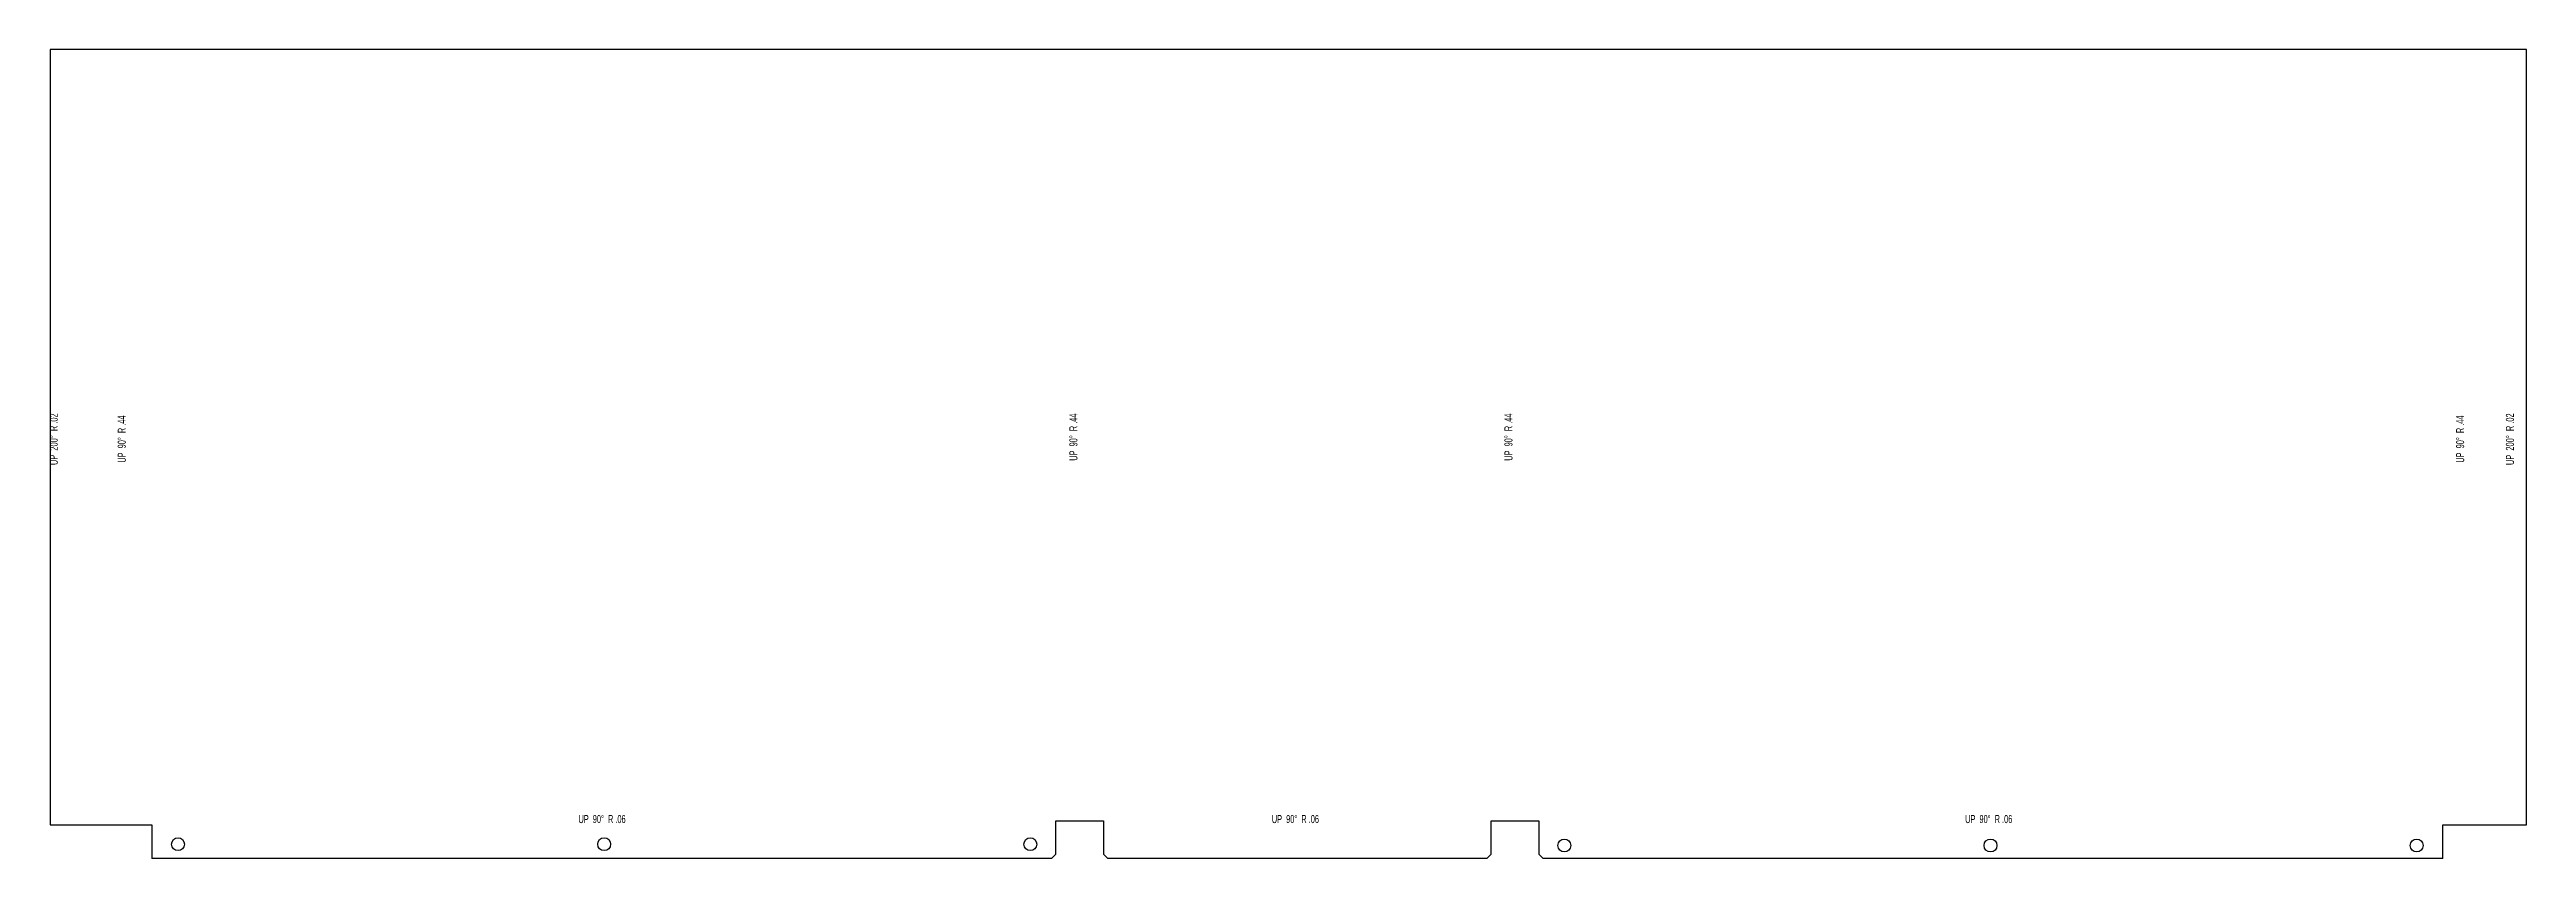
# Model space of a CAD drawing. Header units: inches. Extents: x 3 to 41.4, y 13.3 to 25.8.
import ezdxf

# ---------------------------------------------------------------- set-up
doc = ezdxf.new("R2010")
doc.units = ezdxf.units.IN
doc.header["$MEASUREMENT"] = 0
doc.styles.add('SLDTEXTSTYLE0', font='TXT', dxfattribs={"width": 0.666667})
doc.styles.add('SLDTEXTSTYLE1', font='TXT', dxfattribs={"width": 0.660714})

msp = doc.modelspace()

# ---------------------------------------------------------------- linework, layer by layer
at = {"color": 7, "linetype": 'Continuous', "lineweight": 25}
for p, q in [((3.017, 25.813), (3.017, 13.813)), ((41.37, 25.813), (3.017, 25.813)), ((41.37, 13.813), (41.37, 25.813)), ((3.017, 13.813), (4.596, 13.813)), ((4.596, 13.813), (4.596, 13.292)), ((18.596, 13.359), (18.596, 13.873)), ((18.596, 13.873), (19.334, 13.873)), ((19.334, 13.873), (19.334, 13.359)), ((25.334, 13.873), (26.073, 13.873)), ((25.334, 13.359), (25.334, 13.873)), ((26.073, 13.873), (26.073, 13.359)), ((40.073, 13.813), (41.37, 13.813)), ((40.073, 13.292), (40.073, 13.813)), ((18.529, 13.292), (4.596, 13.292)), ((18.529, 13.292), (18.596, 13.359)), ((19.334, 13.359), (19.401, 13.292)), ((25.267, 13.292), (19.401, 13.292)), ((25.267, 13.292), (25.334, 13.359)), ((26.073, 13.359), (26.14, 13.292)), ((40.073, 13.292), (26.14, 13.292))]:
    msp.add_line(p, q, dxfattribs=at)
for centre in [(4.999, 13.512), (11.599, 13.512), (18.199, 13.512), (26.47, 13.492), (33.07, 13.492), (39.67, 13.492)]:
    msp.add_circle(centre, 0.1, dxfattribs=at)

# ---------------------------------------------------------------- texts
at = {"color": 7, "linetype": 'Continuous', "lineweight": 0, "char_height": 0.125, "attachment_point": 2, "rotation": 90}
for s, insert, style in [('UP  200°  R .02', (3.011, 19.781), 'SLDTEXTSTYLE0'), ('UP  90°  R .44', (4.065, 19.783), 'SLDTEXTSTYLE1'), ('UP  90°  R .44', (18.803, 19.813), 'SLDTEXTSTYLE1'), ('UP  90°  R .44', (25.541, 19.813), 'SLDTEXTSTYLE1'), ('UP  90°  R .44', (40.28, 19.783), 'SLDTEXTSTYLE1'), ('UP  200°  R .02', (41.052, 19.781), 'SLDTEXTSTYLE0')]:
    msp.add_mtext(s, dxfattribs=dict(at, insert=insert, style=style))
at = {"color": 7, "linetype": 'Continuous', "lineweight": 0, "char_height": 0.125, "attachment_point": 2, "style": 'SLDTEXTSTYLE1'}
for insert in [(11.566, 13.964), (22.304, 13.964), (33.042, 13.964)]:
    msp.add_mtext('UP  90°  R .06', dxfattribs=dict(at, insert=insert))

doc.saveas('drawing.dxf')
